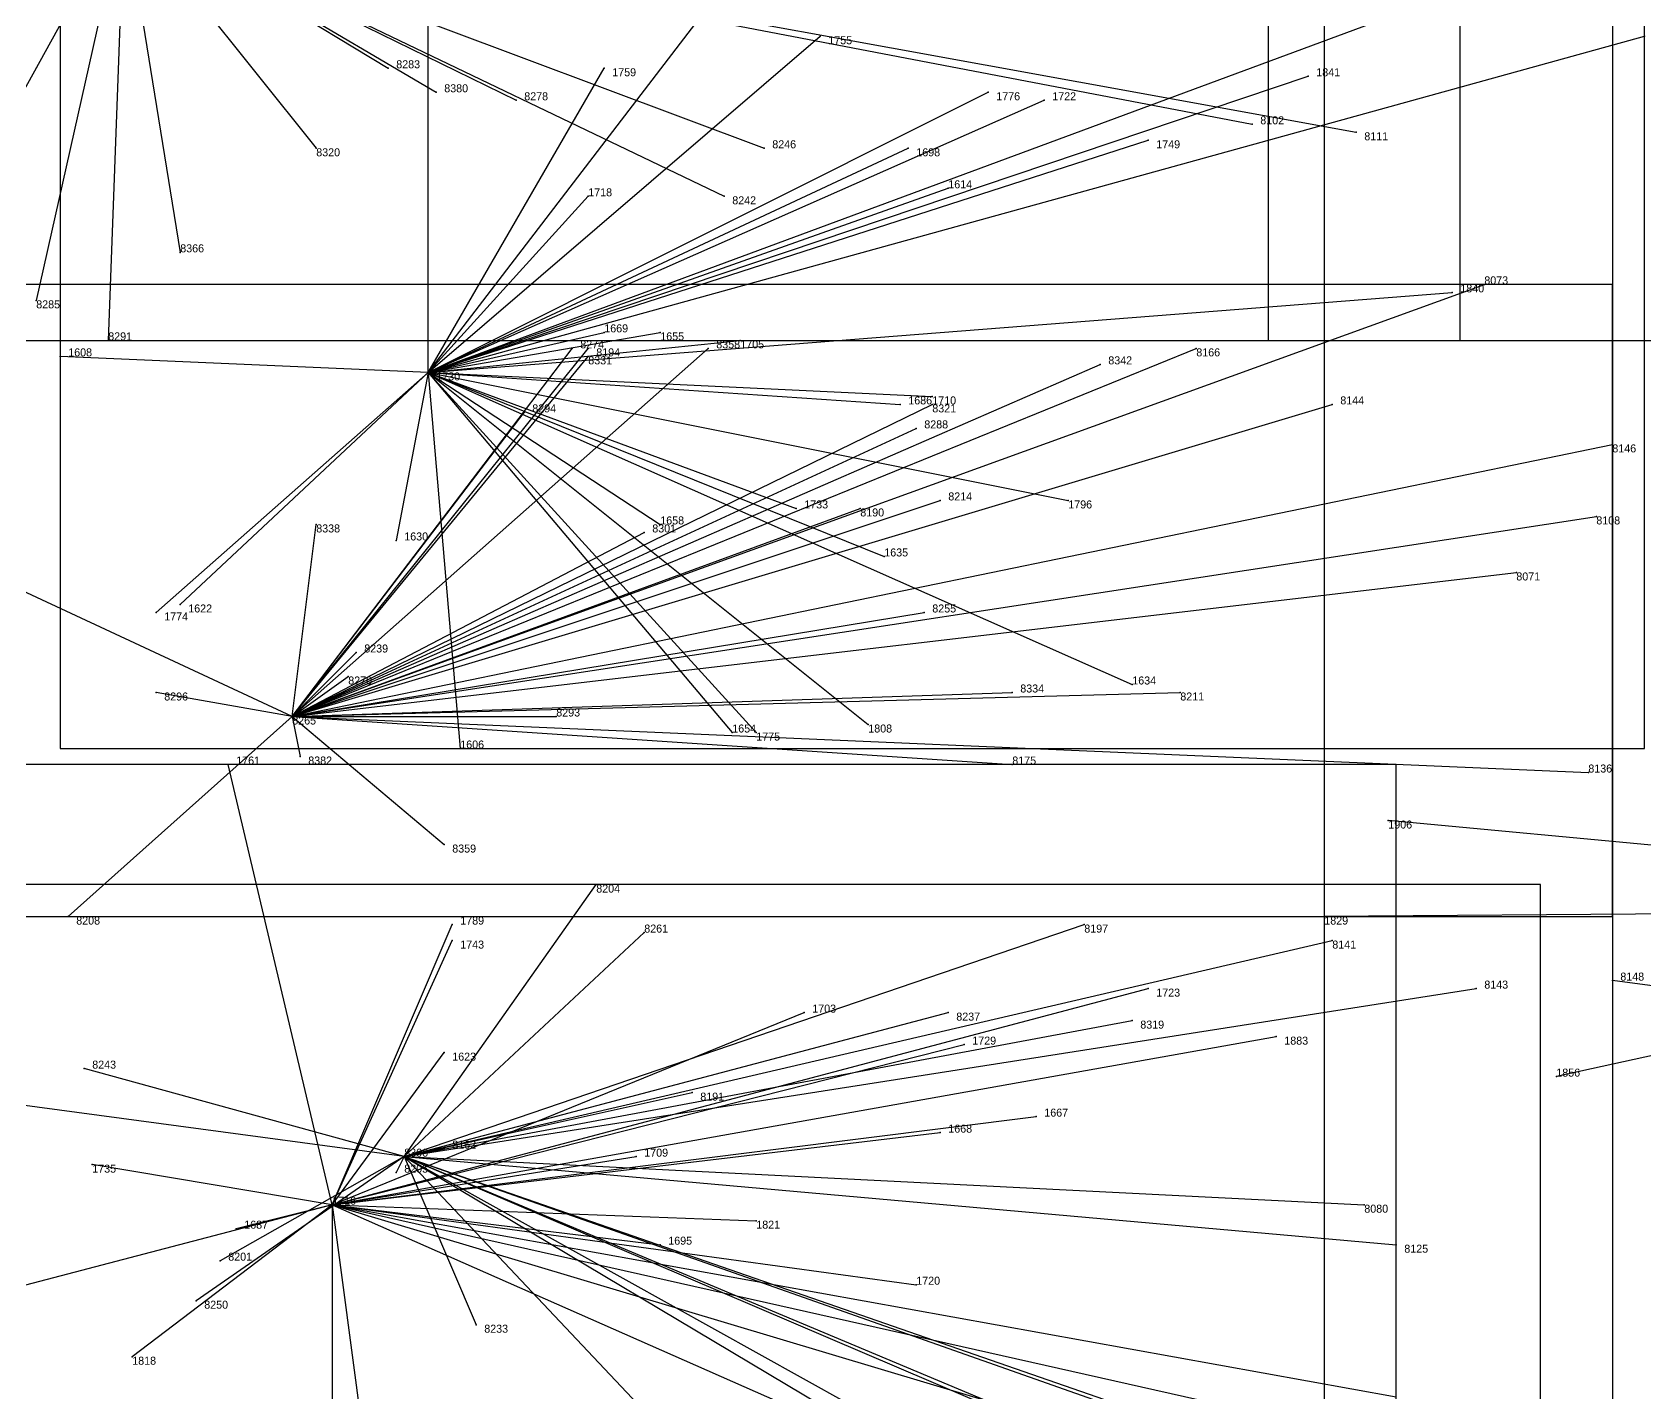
# Model space of a CAD drawing. Extents: x -0.07 to 1.1, y -0.07 to 1.1.
# Drawn here: x 0.1005 to 0.3021, y 0.5275 to 0.6975 of the extents above; entities that cross this region are included whole.
import ezdxf

# ---------------------------------------------------------------- set-up
doc = ezdxf.new("R2010")
doc.units = 0
for name, color, linetype in [('Clients', 3, 'CONTINUOUS'), ('Facilities', 3, 'CONTINUOUS'), ('Facilities_lines', 3, 'CONTINUOUS'), ('Min_max_boxes', 1, 'CONTINUOUS'), ('Normals', 1, 'CONTINUOUS'), ('Source_points', 5, 'CONTINUOUS'), ('Text', 3, 'CONTINUOUS')]:
    doc.layers.add(name, color=color, linetype=linetype)

msp = doc.modelspace()

# ---------------------------------------------------------------- linework, layer by layer
at = {"layer": 'Clients', "color": 5}
for p in [(0.199, 0.697), (0.302, 0.697), (0.145, 0.693, 1), (0.172, 0.693), (0.26, 0.692), (0.151, 0.69, 1), (0.22, 0.69), (0.161, 0.689, 1), (0.227, 0.689), (0.253, 0.686, 1), (0.24, 0.684), (0.266, 0.685, 1), (0.136, 0.683, 1), (0.192, 0.683, 1), (0.21, 0.683), (0.215, 0.678), (0.17, 0.677), (0.187, 0.677, 1), (0.119, 0.67, 1), (0.282, 0.666, 1), (0.101, 0.664, 1), (0.278, 0.665), (0.172, 0.66), (0.179, 0.66), (0.11, 0.659, 1), (0.168, 0.658, 1), (0.17, 0.658, 1), (0.185, 0.658, 1), (0.189, 0.659), (0.246, 0.658, 1), (0.104, 0.657), (0.17, 0.657, 1), (0.234, 0.656, 1), (0.213, 0.652), (0.162, 0.65, 1), (0.209, 0.651), (0.213, 0.651, 1), (0.263, 0.651, 1), (0.211, 0.648, 1), (0.298, 0.646, 1), (0.214, 0.639, 1), (0.23, 0.639), (0.196, 0.638), (0.204, 0.638, 1), (0.296, 0.637, 1), (0.136, 0.636, 1), (0.177, 0.635, 1), (0.179, 0.636), (0.146, 0.634), (0.207, 0.632), (0.286, 0.63, 1), (0.116, 0.625), (0.119, 0.626), (0.212, 0.625, 1), (0.141, 0.62, 1), (0.14, 0.617, 1), (0.116, 0.615, 1), (0.223, 0.615, 1), (0.238, 0.616), (0.244, 0.615, 1), (0.166, 0.612, 1), (0.205, 0.611), (0.188, 0.61), (0.191, 0.61), (0.134, 0.607, 1), (0.154, 0.608), (0.125, 0.606), (0.223, 0.606, 1), (0.295, 0.605, 1), (0.27, 0.599), (0.152, 0.596, 1), (0.171, 0.591, 1), (0.105, 0.587, 1), (0.262, 0.587), (0.153, 0.586), (0.177, 0.585, 1), (0.232, 0.586, 1), (0.153, 0.584), (0.263, 0.584, 1), (0.298, 0.579, 1), (0.24, 0.578), (0.281, 0.578, 1), (0.197, 0.575), (0.215, 0.575, 1), (0.238, 0.574, 1), (0.217, 0.571), (0.256, 0.572), (0.152, 0.57), (0.107, 0.568, 1), (0.291, 0.567), (0.183, 0.565, 1), (0.226, 0.562), (0.214, 0.56), (0.152, 0.558, 1), (0.176, 0.557), (0.108, 0.556), (0.146, 0.555, 1), (0.267, 0.551, 1), (0.191, 0.549), (0.126, 0.548), (0.179, 0.546), (0.271, 0.546, 1), (0.124, 0.544, 1), (0.211, 0.541), (0.121, 0.539, 1), (0.156, 0.536, 1), (0.113, 0.532)]:
    msp.add_point(p, dxfattribs=at)
at = {"layer": 'Facilities', "color": 3}
for p in [(0.15, 0.655), (0.133, 0.612, 1), (0.147, 0.557, 1), (0.138, 0.551)]:
    msp.add_point(p, dxfattribs=at)
at = {"layer": 'Facilities_lines', "color": 3}
for p, q in [((0.112, 0.713, 1), (0.096, 0.684, 1)), ((0.112, 0.713, 1), (0.101, 0.664, 1)), ((0.112, 0.713, 1), (0.11, 0.659, 1)), ((0.112, 0.713, 1), (0.253, 0.686, 1)), ((0.112, 0.713, 1), (0.266, 0.685, 1)), ((0.112, 0.713, 1), (0.187, 0.677, 1)), ((0.112, 0.713, 1), (0.192, 0.683, 1)), ((0.112, 0.713, 1), (0.161, 0.689, 1)), ((0.112, 0.713, 1), (0.145, 0.693, 1)), ((0.112, 0.713, 1), (0.136, 0.683, 1)), ((0.112, 0.713, 1), (0.119, 0.67, 1)), ((0.112, 0.713, 1), (0.151, 0.69, 1)), ((0.15, 0.655), (0.186, 0.702)), ((0.15, 0.655), (0.15, 0.702)), ((0.15, 0.655), (0.269, 0.699)), ((0.15, 0.655), (0.199, 0.697)), ((0.15, 0.655), (0.302, 0.697)), ((0.15, 0.655), (0.172, 0.693)), ((0.15, 0.655), (0.26, 0.692)), ((0.15, 0.655), (0.22, 0.69)), ((0.15, 0.655), (0.227, 0.689)), ((0.15, 0.655), (0.24, 0.684)), ((0.15, 0.655), (0.21, 0.683)), ((0.15, 0.655), (0.215, 0.678)), ((0.15, 0.655), (0.17, 0.677)), ((0.133, 0.612, 1), (0.282, 0.666, 1)), ((0.15, 0.655), (0.278, 0.665)), ((0.15, 0.655), (0.179, 0.66)), ((0.15, 0.655), (0.172, 0.66)), ((0.133, 0.612, 1), (0.246, 0.658, 1)), ((0.133, 0.612, 1), (0.17, 0.658, 1)), ((0.133, 0.612, 1), (0.168, 0.658, 1)), ((0.133, 0.612, 1), (0.185, 0.658, 1)), ((0.15, 0.655), (0.189, 0.659)), ((0.15, 0.655), (0.104, 0.657)), ((0.133, 0.612, 1), (0.17, 0.657, 1)), ((0.133, 0.612, 1), (0.234, 0.656, 1)), ((0.15, 0.655), (0.116, 0.625)), ((0.15, 0.655), (0.119, 0.626)), ((0.15, 0.655), (0.146, 0.634)), ((0.15, 0.655), (0.209, 0.651)), ((0.15, 0.655), (0.213, 0.652)), ((0.15, 0.655), (0.154, 0.608)), ((0.15, 0.655), (0.238, 0.616)), ((0.15, 0.655), (0.207, 0.632)), ((0.15, 0.655), (0.188, 0.61)), ((0.15, 0.655), (0.179, 0.636)), ((0.15, 0.655), (0.196, 0.638)), ((0.15, 0.655), (0.191, 0.61)), ((0.15, 0.655), (0.23, 0.639)), ((0.15, 0.655), (0.205, 0.611)), ((0.133, 0.612, 1), (0.263, 0.651, 1)), ((0.133, 0.612, 1), (0.213, 0.651, 1)), ((0.133, 0.612, 1), (0.162, 0.65, 1)), ((0.133, 0.612, 1), (0.211, 0.648, 1)), ((0.133, 0.612, 1), (0.298, 0.646, 1)), ((0.133, 0.612, 1), (0.214, 0.639, 1)), ((0.133, 0.612, 1), (0.204, 0.638, 1)), ((0.133, 0.612, 1), (0.296, 0.637, 1)), ((0.133, 0.612, 1), (0.136, 0.636, 1)), ((0.133, 0.612, 1), (0.177, 0.635, 1)), ((0.133, 0.612, 1), (0.09, 0.632, 1)), ((0.133, 0.612, 1), (0.286, 0.63, 1)), ((0.133, 0.612, 1), (0.212, 0.625, 1)), ((0.133, 0.612, 1), (0.141, 0.62, 1)), ((0.133, 0.612, 1), (0.14, 0.617, 1)), ((0.133, 0.612, 1), (0.116, 0.615, 1)), ((0.133, 0.612, 1), (0.244, 0.615, 1)), ((0.133, 0.612, 1), (0.223, 0.615, 1)), ((0.133, 0.612, 1), (0.105, 0.587, 1)), ((0.133, 0.612, 1), (0.223, 0.606, 1)), ((0.133, 0.612, 1), (0.295, 0.605, 1)), ((0.133, 0.612, 1), (0.166, 0.612, 1)), ((0.133, 0.612, 1), (0.152, 0.596, 1)), ((0.133, 0.612, 1), (0.134, 0.607, 1)), ((0.138, 0.551), (0.125, 0.606)), ((0.387, 0.588), (0.27, 0.599)), ((0.147, 0.557, 1), (0.171, 0.591, 1)), ((0.387, 0.588), (0.262, 0.587)), ((0.387, 0.588), (0.291, 0.567)), ((0.138, 0.551), (0.153, 0.586)), ((0.147, 0.557, 1), (0.232, 0.586, 1)), ((0.147, 0.557, 1), (0.177, 0.585, 1)), ((0.138, 0.551), (0.153, 0.584)), ((0.147, 0.557, 1), (0.263, 0.584, 1)), ((0.425, 0.562, 1), (0.298, 0.579, 1)), ((0.138, 0.551), (0.24, 0.578)), ((0.147, 0.557, 1), (0.281, 0.578, 1)), ((0.138, 0.551), (0.197, 0.575)), ((0.147, 0.557, 1), (0.215, 0.575, 1)), ((0.147, 0.557, 1), (0.238, 0.574, 1)), ((0.138, 0.551), (0.256, 0.572)), ((0.138, 0.551), (0.217, 0.571)), ((0.138, 0.551), (0.152, 0.57)), ((0.147, 0.557, 1), (0.107, 0.568, 1)), ((0.147, 0.557, 1), (0.183, 0.565, 1)), ((0.147, 0.557, 1), (0.095, 0.564, 1)), ((0.138, 0.551), (0.226, 0.562)), ((0.138, 0.551), (0.214, 0.56)), ((0.147, 0.557, 1), (0.121, 0.539, 1)), ((0.147, 0.557, 1), (0.124, 0.544, 1)), ((0.138, 0.551), (0.176, 0.557)), ((0.147, 0.557, 1), (0.146, 0.555, 1)), ((0.147, 0.557, 1), (0.152, 0.558, 1)), ((0.147, 0.557, 1), (0.264, 0.508, 1)), ((0.147, 0.557, 1), (0.267, 0.551, 1)), ((0.147, 0.557, 1), (0.271, 0.546, 1)), ((0.147, 0.557, 1), (0.289, 0.507, 1)), ((0.147, 0.557, 1), (0.222, 0.525, 1)), ((0.147, 0.557, 1), (0.237, 0.507, 1)), ((0.147, 0.557, 1), (0.156, 0.536, 1)), ((0.147, 0.557, 1), (0.181, 0.521, 1)), ((0.147, 0.557, 1), (0.248, 0.522, 1)), ((0.147, 0.557, 1), (0.236, 0.504, 1)), ((0.138, 0.551), (0.108, 0.556)), ((0.138, 0.551), (0.096, 0.54)), ((0.138, 0.551), (0.113, 0.532)), ((0.138, 0.551), (0.126, 0.548)), ((0.138, 0.551), (0.142, 0.521)), ((0.138, 0.551), (0.179, 0.546)), ((0.138, 0.551), (0.211, 0.541)), ((0.138, 0.551), (0.138, 0.513)), ((0.138, 0.551), (0.24, 0.506)), ((0.138, 0.551), (0.191, 0.549)), ((0.138, 0.551), (0.267, 0.522)), ((0.138, 0.551), (0.271, 0.527)), ((0.138, 0.551), (0.265, 0.513))]:
    msp.add_line(p, q, dxfattribs=at)
at = {"layer": 'Min_max_boxes', "color": 1}
for p, q in [((0.255, 0.906, 1), (0.255, 0.659, 1)), ((0.255, 0.906, 1), (0.255, 0.659, 1)), ((0.279, 0.659, 1), (0.279, 0.748, 1)), ((0.279, 0.659, 1), (0.279, 0.748, 1)), ((0.262, 0.732), (0.262, 0.497)), ((0.262, 0.732), (0.262, 0.497)), ((0.298, 0.715, 1), (0.298, 0.443, 1)), ((0.298, 0.715, 1), (0.298, 0.443, 1)), ((0.104, 0.702), (0.104, 0.608)), ((0.104, 0.702), (0.104, 0.608)), ((0.302, 0.608), (0.302, 0.702)), ((0.302, 0.608), (0.302, 0.702)), ((0.298, 0.666, 1), (0.09, 0.666, 1)), ((0.298, 0.666, 1), (0.09, 0.666, 1)), ((0.298, 0.587, 1), (0.298, 0.666, 1)), ((0.298, 0.587, 1), (0.298, 0.666, 1)), ((0.298, 0.666, 1), (0.298, 0.666, 1)), ((0.092, 0.659, 1), (0.279, 0.659, 1)), ((0.092, 0.659, 1), (0.279, 0.659, 1)), ((0.255, 0.659, 1), (0.38, 0.659, 1)), ((0.255, 0.659, 1), (0.38, 0.659, 1)), ((0.255, 0.659, 1), (0.255, 0.659, 1)), ((0.279, 0.659, 1), (0.279, 0.659, 1)), ((0.104, 0.608), (0.302, 0.608)), ((0.104, 0.608), (0.302, 0.608)), ((0.104, 0.608), (0.104, 0.608)), ((0.302, 0.608), (0.302, 0.608)), ((0.271, 0.606), (0.096, 0.606)), ((0.271, 0.606), (0.096, 0.606)), ((0.271, 0.506), (0.271, 0.606)), ((0.271, 0.506), (0.271, 0.606)), ((0.271, 0.606), (0.271, 0.606)), ((0.289, 0.591, 1), (0.095, 0.591, 1)), ((0.289, 0.591, 1), (0.095, 0.591, 1)), ((0.289, 0.504, 1), (0.289, 0.591, 1)), ((0.289, 0.504, 1), (0.289, 0.591, 1)), ((0.289, 0.591, 1), (0.289, 0.591, 1)), ((0.09, 0.587, 1), (0.298, 0.587, 1)), ((0.09, 0.587, 1), (0.298, 0.587, 1)), ((0.298, 0.587, 1), (0.298, 0.587, 1))]:
    msp.add_line(p, q, dxfattribs=at)
at = {"layer": 'Normals', "color": 1}
for p, q in [((0.199, 0.697), (0.199, 0.697, 0.1)), ((0.302, 0.697), (0.302, 0.697, 0.1)), ((0.145, 0.693, 1), (0.145, 0.693, 1.1)), ((0.172, 0.693), (0.172, 0.693, 0.1)), ((0.26, 0.692), (0.26, 0.692, 0.1)), ((0.151, 0.69, 1), (0.151, 0.69, 1.1)), ((0.22, 0.69), (0.22, 0.69, 0.1)), ((0.161, 0.689, 1), (0.161, 0.689, 1.1)), ((0.227, 0.689), (0.227, 0.689, 0.1)), ((0.253, 0.686, 1), (0.253, 0.686, 1.1)), ((0.24, 0.684), (0.24, 0.684, 0.1)), ((0.266, 0.685, 1), (0.266, 0.685, 1.1)), ((0.136, 0.683, 1), (0.136, 0.683, 1.1)), ((0.192, 0.683, 1), (0.192, 0.683, 1.1)), ((0.21, 0.683), (0.21, 0.683, 0.1)), ((0.215, 0.678), (0.215, 0.678, 0.1)), ((0.17, 0.677), (0.17, 0.677, 0.1)), ((0.187, 0.677, 1), (0.187, 0.677, 1.1)), ((0.119, 0.67, 1), (0.119, 0.67, 1.1)), ((0.282, 0.666, 1), (0.282, 0.666, 1.1)), ((0.101, 0.664, 1), (0.101, 0.664, 1.1)), ((0.278, 0.665), (0.278, 0.665, 0.1)), ((0.172, 0.66), (0.172, 0.66, 0.1)), ((0.179, 0.66), (0.179, 0.66, 0.1)), ((0.11, 0.659, 1), (0.11, 0.659, 1.1)), ((0.168, 0.658, 1), (0.168, 0.658, 1.1)), ((0.17, 0.658, 1), (0.17, 0.658, 1.1)), ((0.185, 0.658, 1), (0.185, 0.658, 1.1)), ((0.189, 0.659), (0.189, 0.659, 0.1)), ((0.246, 0.658, 1), (0.246, 0.658, 1.1)), ((0.104, 0.657), (0.104, 0.657, 0.1)), ((0.17, 0.657, 1), (0.17, 0.657, 1.1)), ((0.234, 0.656, 1), (0.234, 0.656, 1.1)), ((0.15, 0.655), (0.15, 0.655, 0.1)), ((0.213, 0.652), (0.213, 0.652, 0.1)), ((0.162, 0.65, 1), (0.162, 0.65, 1.1)), ((0.209, 0.651), (0.209, 0.651, 0.1)), ((0.213, 0.651, 1), (0.213, 0.651, 1.1)), ((0.263, 0.651, 1), (0.263, 0.651, 1.1)), ((0.211, 0.648, 1), (0.211, 0.648, 1.1)), ((0.298, 0.646, 1), (0.298, 0.646, 1.1)), ((0.214, 0.639, 1), (0.214, 0.639, 1.1)), ((0.23, 0.639), (0.23, 0.639, 0.1)), ((0.196, 0.638), (0.196, 0.638, 0.1)), ((0.204, 0.638, 1), (0.204, 0.638, 1.1)), ((0.296, 0.637, 1), (0.296, 0.637, 1.1)), ((0.136, 0.636, 1), (0.136, 0.636, 1.1)), ((0.177, 0.635, 1), (0.177, 0.635, 1.1)), ((0.179, 0.636), (0.179, 0.636, 0.1)), ((0.146, 0.634), (0.146, 0.634, 0.1)), ((0.207, 0.632), (0.207, 0.632, 0.1)), ((0.286, 0.63, 1), (0.286, 0.63, 1.1)), ((0.116, 0.625), (0.116, 0.625, 0.1)), ((0.119, 0.626), (0.119, 0.626, 0.1)), ((0.212, 0.625, 1), (0.212, 0.625, 1.1)), ((0.141, 0.62, 1), (0.141, 0.62, 1.1)), ((0.14, 0.617, 1), (0.14, 0.617, 1.1)), ((0.116, 0.615, 1), (0.116, 0.615, 1.1)), ((0.223, 0.615, 1), (0.223, 0.615, 1.1)), ((0.238, 0.616), (0.238, 0.616, 0.1)), ((0.244, 0.615, 1), (0.244, 0.615, 1.1)), ((0.133, 0.612, 1), (0.133, 0.612, 1.1)), ((0.166, 0.612, 1), (0.166, 0.612, 1.1)), ((0.205, 0.611), (0.205, 0.611, 0.1)), ((0.188, 0.61), (0.188, 0.61, 0.1)), ((0.191, 0.61), (0.191, 0.61, 0.1)), ((0.134, 0.607, 1), (0.134, 0.607, 1.1)), ((0.154, 0.608), (0.154, 0.608, 0.1)), ((0.125, 0.606), (0.125, 0.606, 0.1)), ((0.223, 0.606, 1), (0.223, 0.606, 1.1)), ((0.295, 0.605, 1), (0.295, 0.605, 1.1)), ((0.27, 0.599), (0.27, 0.599, 0.1)), ((0.152, 0.596, 1), (0.152, 0.596, 1.1)), ((0.171, 0.591, 1), (0.171, 0.591, 1.1)), ((0.105, 0.587, 1), (0.105, 0.587, 1.1)), ((0.262, 0.587), (0.262, 0.587, 0.1)), ((0.153, 0.586), (0.153, 0.586, 0.1)), ((0.177, 0.585, 1), (0.177, 0.585, 1.1)), ((0.232, 0.586, 1), (0.232, 0.586, 1.1)), ((0.153, 0.584), (0.153, 0.584, 0.1)), ((0.263, 0.584, 1), (0.263, 0.584, 1.1)), ((0.298, 0.579, 1), (0.298, 0.579, 1.1)), ((0.24, 0.578), (0.24, 0.578, 0.1)), ((0.281, 0.578, 1), (0.281, 0.578, 1.1)), ((0.197, 0.575), (0.197, 0.575, 0.1)), ((0.215, 0.575, 1), (0.215, 0.575, 1.1)), ((0.238, 0.574, 1), (0.238, 0.574, 1.1)), ((0.217, 0.571), (0.217, 0.571, 0.1)), ((0.256, 0.572), (0.256, 0.572, 0.1)), ((0.152, 0.57), (0.152, 0.57, 0.1)), ((0.107, 0.568, 1), (0.107, 0.568, 1.1)), ((0.291, 0.567), (0.291, 0.567, 0.1)), ((0.183, 0.565, 1), (0.183, 0.565, 1.1)), ((0.226, 0.562), (0.226, 0.562, 0.1)), ((0.214, 0.56), (0.214, 0.56, 0.1)), ((0.147, 0.557, 1), (0.147, 0.557, 1.1)), ((0.152, 0.558, 1), (0.152, 0.558, 1.1)), ((0.176, 0.557), (0.176, 0.557, 0.1)), ((0.108, 0.556), (0.108, 0.556, 0.1)), ((0.146, 0.555, 1), (0.146, 0.555, 1.1)), ((0.138, 0.551), (0.138, 0.551, 0.1)), ((0.267, 0.551, 1), (0.267, 0.551, 1.1)), ((0.191, 0.549), (0.191, 0.549, 0.1)), ((0.126, 0.548), (0.126, 0.548, 0.1)), ((0.179, 0.546), (0.179, 0.546, 0.1)), ((0.271, 0.546, 1), (0.271, 0.546, 1.1)), ((0.124, 0.544, 1), (0.124, 0.544, 1.1)), ((0.211, 0.541), (0.211, 0.541, 0.1)), ((0.121, 0.539, 1), (0.121, 0.539, 1.1)), ((0.156, 0.536, 1), (0.156, 0.536, 1.1)), ((0.113, 0.532), (0.113, 0.532, 0.1))]:
    msp.add_line(p, q, dxfattribs=at)
at = {"layer": 'Source_points', "color": 5}
for p in [(0.199, 0.697), (0.302, 0.697), (0.145, 0.693, 1), (0.172, 0.693), (0.26, 0.692), (0.151, 0.69, 1), (0.22, 0.69), (0.161, 0.689, 1), (0.227, 0.689), (0.253, 0.686, 1), (0.24, 0.684), (0.266, 0.685, 1), (0.136, 0.683, 1), (0.192, 0.683, 1), (0.21, 0.683), (0.215, 0.678), (0.17, 0.677), (0.187, 0.677, 1), (0.119, 0.67, 1), (0.282, 0.666, 1), (0.101, 0.664, 1), (0.278, 0.665), (0.172, 0.66), (0.179, 0.66), (0.11, 0.659, 1), (0.168, 0.658, 1), (0.17, 0.658, 1), (0.185, 0.658, 1), (0.189, 0.659), (0.246, 0.658, 1), (0.104, 0.657), (0.17, 0.657, 1), (0.234, 0.656, 1), (0.15, 0.655), (0.213, 0.652), (0.162, 0.65, 1), (0.209, 0.651), (0.213, 0.651, 1), (0.263, 0.651, 1), (0.211, 0.648, 1), (0.298, 0.646, 1), (0.214, 0.639, 1), (0.23, 0.639), (0.196, 0.638), (0.204, 0.638, 1), (0.296, 0.637, 1), (0.136, 0.636, 1), (0.177, 0.635, 1), (0.179, 0.636), (0.146, 0.634), (0.207, 0.632), (0.286, 0.63, 1), (0.116, 0.625), (0.119, 0.626), (0.212, 0.625, 1), (0.141, 0.62, 1), (0.14, 0.617, 1), (0.116, 0.615, 1), (0.223, 0.615, 1), (0.238, 0.616), (0.244, 0.615, 1), (0.133, 0.612, 1), (0.166, 0.612, 1), (0.205, 0.611), (0.188, 0.61), (0.191, 0.61), (0.134, 0.607, 1), (0.154, 0.608), (0.125, 0.606), (0.223, 0.606, 1), (0.295, 0.605, 1), (0.27, 0.599), (0.152, 0.596, 1), (0.171, 0.591, 1), (0.105, 0.587, 1), (0.262, 0.587), (0.153, 0.586), (0.177, 0.585, 1), (0.232, 0.586, 1), (0.153, 0.584), (0.263, 0.584, 1), (0.298, 0.579, 1), (0.24, 0.578), (0.281, 0.578, 1), (0.197, 0.575), (0.215, 0.575, 1), (0.238, 0.574, 1), (0.217, 0.571), (0.256, 0.572), (0.152, 0.57), (0.107, 0.568, 1), (0.291, 0.567), (0.183, 0.565, 1), (0.226, 0.562), (0.214, 0.56), (0.147, 0.557, 1), (0.152, 0.558, 1), (0.176, 0.557), (0.108, 0.556), (0.146, 0.555, 1), (0.138, 0.551), (0.267, 0.551, 1), (0.191, 0.549), (0.126, 0.548), (0.179, 0.546), (0.271, 0.546, 1), (0.124, 0.544, 1), (0.211, 0.541), (0.121, 0.539, 1), (0.156, 0.536, 1), (0.113, 0.532)]:
    msp.add_point(p, dxfattribs=at)

# ---------------------------------------------------------------- texts
at = {"layer": 'Text', "color": 3}
for s, p in [('1755', (0.2, 0.696)), ('8283', (0.146, 0.693, 1)), ('1759', (0.173, 0.692)), ('1841', (0.261, 0.692)), ('8380', (0.152, 0.69, 1)), ('8278', (0.162, 0.689, 1)), ('1776', (0.221, 0.689)), ('1722', (0.228, 0.689)), ('8102', (0.254, 0.686, 1)), ('8246', (0.193, 0.683, 1)), ('1749', (0.241, 0.683)), ('8111', (0.267, 0.684, 1)), ('8320', (0.136, 0.682, 1)), ('1698', (0.211, 0.682)), ('1718', (0.17, 0.677)), ('1614', (0.215, 0.678)), ('8242', (0.188, 0.676, 1)), ('8366', (0.119, 0.67, 1)), ('1840', (0.279, 0.665)), ('8073', (0.282, 0.666, 1)), ('8285', (0.101, 0.663, 1)), ('8291', (0.11, 0.659, 1)), ('1669', (0.172, 0.66)), ('1655', (0.179, 0.659)), ('1608', (0.105, 0.657)), ('8274', (0.169, 0.658, 1)), ('8194', (0.171, 0.657, 1)), ('8358', (0.186, 0.658, 1)), ('1705', (0.189, 0.658)), ('8166', (0.246, 0.657, 1)), ('8331', (0.17, 0.656, 1)), ('8342', (0.235, 0.656, 1)), ('1730', (0.151, 0.654)), ('8294', (0.163, 0.65, 1)), ('1686', (0.21, 0.651)), ('8321', (0.213, 0.65, 1)), ('1710', (0.213, 0.651)), ('8144', (0.264, 0.651, 1)), ('8288', (0.212, 0.648, 1)), ('8146', (0.298, 0.645, 1)), ('1733', (0.197, 0.638)), ('8214', (0.215, 0.639, 1)), ('1796', (0.23, 0.638)), ('1658', (0.179, 0.636)), ('8190', (0.204, 0.637, 1)), ('8108', (0.296, 0.636, 1)), ('8338', (0.136, 0.635, 1)), ('1630', (0.147, 0.634)), ('8301', (0.178, 0.635, 1)), ('1635', (0.207, 0.632)), ('8071', (0.286, 0.629, 1)), ('1774', (0.117, 0.624)), ('1622', (0.12, 0.625)), ('8255', (0.213, 0.625, 1)), ('8239', (0.142, 0.62, 1)), ('8270', (0.14, 0.616, 1)), ('1634', (0.238, 0.616)), ('8296', (0.117, 0.614, 1)), ('8334', (0.224, 0.615, 1)), ('8211', (0.244, 0.614, 1)), ('8293', (0.166, 0.612, 1)), ('8265', (0.133, 0.611, 1)), ('1654', (0.188, 0.61)), ('1808', (0.205, 0.61)), ('1606', (0.154, 0.608)), ('1775', (0.191, 0.609)), ('1761', (0.126, 0.606)), ('8382', (0.135, 0.606, 1)), ('8175', (0.223, 0.606, 1)), ('8136', (0.295, 0.605, 1)), ('1906', (0.27, 0.598)), ('8359', (0.153, 0.595, 1)), ('8204', (0.171, 0.59, 1)), ('8208', (0.106, 0.586, 1)), ('1789', (0.154, 0.586)), ('1829', (0.262, 0.586)), ('8261', (0.177, 0.585, 1)), ('8197', (0.232, 0.585, 1)), ('1743', (0.154, 0.583)), ('8141', (0.263, 0.583, 1)), ('8143', (0.282, 0.578, 1)), ('8148', (0.299, 0.579, 1)), ('1723', (0.241, 0.577)), ('1703', (0.198, 0.575)), ('8237', (0.216, 0.574, 1)), ('8319', (0.239, 0.573, 1)), ('1729', (0.218, 0.571)), ('1883', (0.257, 0.571)), ('8243', (0.108, 0.568, 1)), ('1623', (0.153, 0.569)), ('1856', (0.291, 0.567)), ('8191', (0.184, 0.564, 1)), ('1667', (0.227, 0.562)), ('1668', (0.215, 0.56)), ('8162', (0.153, 0.558, 1)), ('8306', (0.147, 0.557, 1)), ('1709', (0.177, 0.557)), ('1735', (0.108, 0.555)), ('8205', (0.147, 0.555, 1)), ('1716', (0.138, 0.551)), ('8080', (0.267, 0.55, 1)), ('1687', (0.127, 0.548)), ('1821', (0.191, 0.548)), ('1695', (0.18, 0.546)), ('8201', (0.125, 0.544, 1)), ('8125', (0.272, 0.545, 1)), ('1720', (0.211, 0.541)), ('8250', (0.122, 0.538, 1)), ('8233', (0.157, 0.535, 1)), ('1818', (0.113, 0.531))]:
    msp.add_text(s, height=0.001, dxfattribs=at).set_placement(p)

doc.saveas('drawing.dxf')
